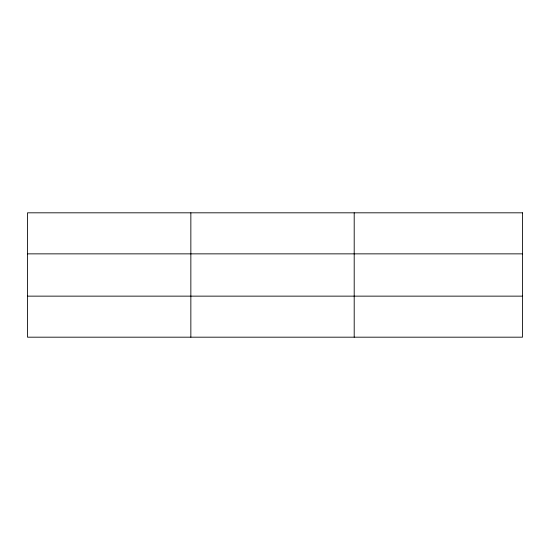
<?xml version="1.0" encoding="UTF-8"?>
<svg xmlns="http://www.w3.org/2000/svg" width="550" height="550" viewBox="0 0 550 550"><rect width="100%" height="100%" fill="white"/><g stroke="black" fill="none" stroke-linecap="round" stroke-linejoin="round"><path stroke-width="0.82" d="M190.85 337.184L190.85 212.816M354.2 337.184L354.2 212.816M27.5 253.859L522.5 253.859M27.5 296.141L522.5 296.141M522.5 212.816L27.5 212.816L27.5 337.184L522.5 337.184L522.5 212.816"/></g></svg>
